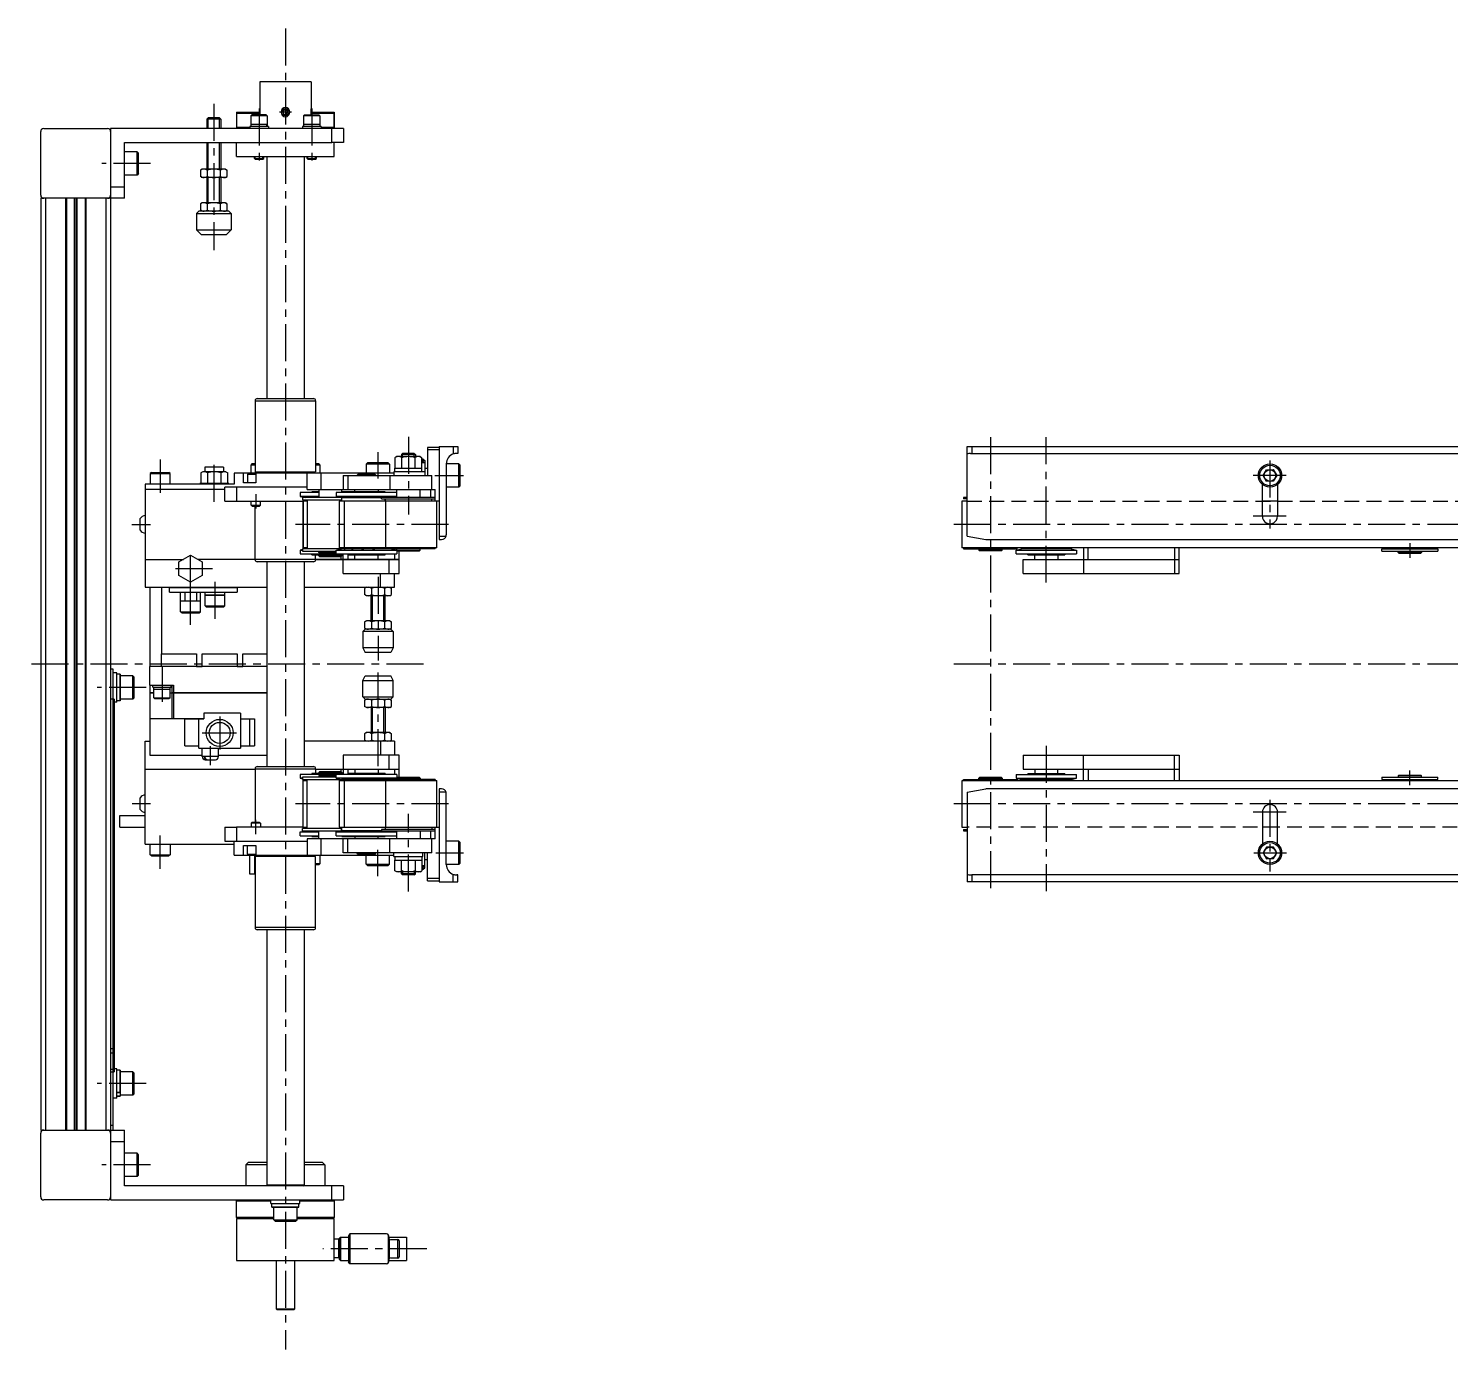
# Model space of a CAD drawing. Extents: x -5 to 1675, y -24 to 989.
# Drawn here: x -5 to 605, y 422 to 989 of the extents above; entities that cross this region are included whole.
import ezdxf

# ---------------------------------------------------------------- set-up
doc = ezdxf.new("R2010")
doc.units = 0
doc.header["$LTSCALE"] = 0.5
doc.linetypes.add('CENTER', pattern=[50.8, 31.75, -6.35, 6.35, -6.35])
doc.linetypes.add('DASHED', pattern=[19.05, 12.7, -6.35])
doc.layers.get('0').update_dxf_attribs({"linetype": 'CONTINUOUS'})
for name, color, linetype in [('MSM_CENTER', 1, 'CENTER'), ('MSM_CONTINUOUS', 7, 'CONTINUOUS'), ('MSM_DASHED', 4, 'DASHED'), ('MSM_NARROW', 5, 'CONTINUOUS')]:
    doc.layers.add(name, color=color, linetype=linetype)

msp = doc.modelspace()

# ---------------------------------------------------------------- linework, layer by layer
at = {"color": 7, "linetype": 'CONTINUOUS'}
for p, q in [((575.61, 764.8), (575.61, 765.8)), ((575.61, 765.8), (599.61, 765.8)), ((575.61, 764.8), (599.61, 764.8)), ((577.61, 765.8), (577.61, 766.3)), ((582.61, 764.3), (582.61, 764.8)), ((582.91, 764), (582.61, 764.3)), ((592.61, 764.3), (582.61, 764.3)), ((582.91, 764), (592.31, 764)), ((592.61, 764.3), (592.31, 764)), ((592.61, 764.8), (592.61, 764.3)), ((597.61, 766.3), (597.61, 765.8)), ((599.61, 765.8), (599.61, 764.8)), ((575.61, 667.8), (575.61, 666.8)), ((575.61, 667.8), (599.61, 667.8)), ((575.61, 666.8), (599.61, 666.8)), ((577.61, 666.8), (577.61, 666.3)), ((582.91, 668.6), (582.61, 668.3)), ((582.61, 668.3), (582.61, 667.8)), ((592.61, 668.3), (582.61, 668.3)), ((582.91, 668.6), (592.31, 668.6)), ((592.61, 668.3), (592.31, 668.6)), ((592.61, 667.8), (592.61, 668.3)), ((597.61, 666.3), (597.61, 666.8)), ((599.61, 666.8), (599.61, 667.8))]:
    msp.add_line(p, q, dxfattribs=at)
at = {"layer": 'MSM_CENTER'}
for p, q in [((105, 989.24), (105, 422.05)), ((74.3, 956.85), (74.3, 894.03)), ((93.69, 954.83), (93.69, 931.1)), ((107.61, 953.3), (102.46, 953.3)), ((116.31, 954.83), (116.31, 931.1)), ((47.09, 931.3), (26.15, 931.3)), ((157.8, 813.92), (157.8, 780.49)), ((407.61, 813.8), (407.61, 618.8)), ((431.61, 751.3), (431.61, 813.8)), ((144.7, 807.36), (144.7, 795.97)), ((51.23, 804.13), (51.23, 789.83)), ((74.5, 786), (74.5, 802.84)), ((527.61, 803.79), (527.61, 774.55)), ((169.15, 797.3), (181.46, 797.3)), ((534.61, 797.3), (520.46, 797.3)), ((534.61, 797.3), (520.46, 797.3)), ((92.27, 789.22), (92.27, 783.11)), ((39.11, 776.3), (47.08, 776.3)), ((175, 776.3), (109.3, 776.3)), ((1423.83, 776.3), (391.43, 776.3)), ((534.59, 779.8), (520.45, 779.8)), ((64.3, 747.2), (64.3, 765.58)), ((587.61, 768.3), (587.61, 762)), ((73.7, 757.3), (56.13, 757.3)), ((64.3, 733.2), (64.3, 751.58)), ((74.8, 735.8), (74.8, 754.18)), ((144.81, 753.83), (144.81, 717.92)), ((164.26, 716.3), (-5.28, 716.3)), ((1423.83, 716.3), (391.43, 716.3)), ((52.05, 710.08), (52.05, 700.11)), ((144.81, 672.51), (144.81, 712.66)), ((45.19, 706.3), (24.25, 706.3)), ((76.8, 693.9), (76.8, 679.61)), ((69.25, 686.8), (84.01, 686.8)), ((72.8, 672.91), (72.8, 681.08)), ((431.61, 681.3), (431.61, 618.8)), ((587.61, 664.3), (587.61, 670.6)), ((39.18, 656.44), (47.14, 656.44)), ((175, 656.3), (109.3, 656.3)), ((1423.83, 656.3), (391.43, 656.3)), ((527.61, 658.05), (527.61, 627.35)), ((92.27, 643.39), (92.27, 649.5)), ((157.8, 618.69), (157.8, 652.12)), ((534.6, 652.8), (520.46, 652.8)), ((51.23, 628.48), (51.23, 642.78)), ((144.7, 625.25), (144.7, 636.64)), ((169.51, 635.3), (181.46, 635.3)), ((520.62, 635.3), (534.76, 635.31)), ((45.19, 536.3), (24.25, 536.3)), ((47.09, 501.3), (26.15, 501.3)), ((165.77, 465.3), (121.09, 465.3))]:
    msp.add_line(p, q, dxfattribs=at)
at = {"layer": 'MSM_CONTINUOUS'}
for p, q in [((112.78, 966.3), (94, 966.3)), ((94, 966.3), (94, 952.1)), ((116, 966.3), (112.78, 966.3)), ((116, 966.3), (116, 955.28)), ((83.99, 953.3), (94, 953.3)), ((83.99, 953.3), (83.99, 946.3)), ((83.99, 952.8), (94, 952.8)), ((104.76, 954.44), (103.9, 953.67)), ((103.9, 953.67), (104.14, 952.54)), ((104.14, 952.54), (105.24, 952.17)), ((105.86, 954.07), (104.76, 954.44)), ((105.24, 952.17), (106.1, 952.94)), ((106.1, 952.94), (105.86, 954.07)), ((115.84, 953.3), (126.01, 953.31)), ((115.85, 952.8), (125.99, 952.8)), ((125.99, 946.3), (125.99, 953.3)), ((126.01, 953.3), (126.01, 946.3)), ((1.3, 946.3), (28.7, 946.3)), ((125, 946.3), (30, 946.3)), ((30, 946.3), (30, 486.6)), ((71.84, 950.8), (71.3, 950.26)), ((77.3, 950.26), (71.3, 950.26)), ((71.3, 950.26), (71.3, 946.3)), ((76.76, 950.8), (71.84, 950.8)), ((76.76, 950.8), (77.3, 950.26)), ((77.3, 950.26), (77.3, 946.3)), ((83.99, 946.8), (89.69, 946.8)), ((97.69, 947.1), (89.69, 947.1)), ((97.69, 947.1), (89.69, 947.1)), ((89.69, 947.1), (89.69, 946.3)), ((90.59, 952.1), (90.19, 951.7)), ((97.19, 951.7), (90.19, 951.7)), ((90.19, 951.7), (90.19, 947.1)), ((90.19, 948.1), (97.19, 948.1)), ((96.79, 952.1), (90.59, 952.1)), ((96.79, 952.1), (90.59, 952.1)), ((97.19, 951.7), (93.01, 951.7)), ((96.79, 952.1), (97.19, 951.7)), ((96.84, 948.1), (96.84, 947.1)), ((96.84, 948.1), (96.84, 947.1)), ((96.84, 948.1), (96.84, 947.1)), ((96.84, 948.1), (96.84, 947.1)), ((97.18, 951.7), (97.18, 947.1)), ((97.18, 948.1), (97.18, 947.1)), ((97.18, 948.1), (97.18, 947.1)), ((97.18, 948.1), (97.18, 947.1)), ((97.69, 947.1), (97.69, 946.3)), ((120.31, 947.1), (112.31, 947.1)), ((112.31, 947.1), (112.31, 946.3)), ((113.21, 952.1), (112.81, 951.7)), ((119.81, 951.7), (112.81, 951.7)), ((119.81, 951.7), (112.81, 951.7)), ((112.81, 951.7), (112.81, 947.1)), ((112.81, 948.1), (119.81, 948.1)), ((113.21, 952.1), (119.41, 952.1)), ((119.41, 952.1), (119.81, 951.7)), ((119.81, 951.7), (119.81, 947.1)), ((120.31, 947.1), (120.31, 946.3)), ((120.31, 946.8), (125.99, 946.8)), ((125, 940.3), (125, 946.3)), ((130, 946.3), (125, 946.3)), ((130, 946.3), (130, 940.3)), ((0, 917.6), (0, 945)), ((36, 940.3), (125, 940.3)), ((36, 916.3), (36, 940.3)), ((71.3, 940.3), (71.3, 928.8)), ((77.3, 940.3), (77.3, 928.8)), ((84, 934.3), (84, 940.3)), ((130, 940.3), (125, 940.3)), ((126, 934.3), (126, 940.3)), ((41.4, 936.3), (36, 936.3)), ((41.4, 926.3), (41.4, 936.3)), ((42, 935.7), (41.4, 936.3)), ((42, 931.3), (42, 935.7)), ((84, 934.3), (119.85, 934.3)), ((91.73, 933.47), (91.73, 934.3)), ((95.73, 933.47), (95.73, 934.3)), ((97, 934.3), (97, 830.3)), ((113, 934.3), (113, 830.3)), ((114.33, 933.47), (114.33, 934.3)), ((118.33, 933.47), (118.33, 934.3)), ((119.85, 934.3), (126, 934.3)), ((42, 926.9), (42, 931.3)), ((69.3, 928.8), (68.53, 928.36)), ((68.53, 928.36), (68.53, 925.65)), ((79.3, 928.8), (69.3, 928.8)), ((71.41, 928.36), (71.41, 925.65)), ((77.19, 925.65), (77.19, 928.36)), ((79.3, 928.8), (80.07, 928.36)), ((80.07, 925.65), (80.07, 928.36)), ((91.73, 933.47), (95.73, 933.47)), ((91.73, 933.47), (95.73, 933.47)), ((92.1, 933.1), (91.73, 933.47)), ((92.1, 933.1), (95.27, 933.1)), ((92.1, 933.1), (95.34, 933.1)), ((95.34, 933.1), (95.73, 933.47)), ((114.33, 933.47), (118.33, 933.47)), ((114.33, 933.47), (118.33, 933.47)), ((114.69, 933.1), (114.33, 933.47)), ((114.69, 933.1), (117.87, 933.1)), ((114.69, 933.1), (117.93, 933.1)), ((117.93, 933.1), (118.33, 933.47)), ((41.4, 926.3), (36, 926.3)), ((42, 926.9), (41.4, 926.3)), ((69.3, 925.2), (68.53, 925.65)), ((79.3, 925.2), (69.3, 925.2)), ((71.3, 925.2), (71.3, 914.4)), ((77.3, 925.2), (77.3, 914.4)), ((79.3, 925.2), (80.07, 925.65)), ((36, 916.3), (0, 916.3)), ((0, 916.3), (0, 516.3)), ((2, 916.3), (2, 516.3)), ((10.7, 516.3), (10.7, 916.3)), ((11, 916.3), (11, 516.3)), ((14.48, 516.3), (14.48, 916.3)), ((15, 916.3), (15, 516.3)), ((15.52, 916.3), (15.52, 516.3)), ((19, 916.3), (19, 516.3)), ((19.3, 916.3), (19.3, 516.3)), ((28, 916.3), (28, 516.3)), ((30, 921.3), (36, 921.3)), ((67.8, 910.8), (66.8, 909.8)), ((66.8, 909.8), (81.8, 909.8)), ((66.8, 909.8), (66.8, 902.8)), ((80.8, 910.8), (67.8, 910.8)), ((69.3, 914.4), (68.53, 913.96)), ((68.53, 913.96), (68.53, 911.25)), ((69.3, 910.8), (68.53, 911.25)), ((79.3, 914.4), (69.3, 914.4)), ((79.3, 910.8), (69.3, 910.8)), ((71.41, 913.96), (71.41, 911.25)), ((77.19, 911.25), (77.19, 913.96)), ((79.3, 914.4), (80.07, 913.96)), ((79.3, 910.8), (80.07, 911.25)), ((80.07, 911.25), (80.07, 913.96)), ((80.8, 910.8), (81.8, 909.8)), ((81.8, 909.8), (81.8, 902.8)), ((66.8, 902.8), (81.8, 902.8)), ((66.8, 902.8), (68.8, 900.8)), ((68.8, 900.8), (79.8, 900.8)), ((81.8, 902.8), (79.8, 900.8)), ((92.94, 830.3), (117.06, 830.3)), ((92, 829.37), (118, 829.37)), ((92, 829.37), (92, 798.9)), ((118, 829.37), (118, 798.9)), ((155.34, 806.8), (154.8, 806.26)), ((160.8, 806.26), (154.8, 806.26)), ((154.8, 806.26), (154.8, 805.4)), ((160.26, 806.8), (155.34, 806.8)), ((160.26, 806.8), (160.8, 806.26)), ((160.8, 806.26), (160.8, 805.4)), ((166.05, 809.3), (166.05, 797.3)), ((171.05, 809.3), (166.05, 809.3)), ((171.05, 808.3), (166.05, 808.3)), ((171.05, 809.8), (171.05, 769.8)), ((171.05, 809.8), (179.05, 809.8)), ((177.05, 809.8), (177.05, 806.55)), ((179.05, 806.8), (178.55, 806.8)), ((179.05, 809.8), (179.05, 806.8)), ((397.61, 809.8), (1417.63, 809.8)), ((397.61, 771.3), (397.61, 809.8)), ((399.13, 806.8), (1417.63, 806.8)), ((399.61, 809.8), (399.61, 806.8)), ((74.5, 800.9), (70.5, 800.9)), ((70.5, 800.9), (70.5, 798.9)), ((78.5, 800.9), (74.5, 800.9)), ((78.5, 800.9), (78.5, 798.9)), ((90.64, 802.3), (90.15, 801.81)), ((92, 801.81), (90.15, 801.81)), ((90.15, 801.81), (90.15, 798.3)), ((92, 802.3), (90.64, 802.3)), ((119.36, 802.3), (118, 802.3)), ((119.85, 801.81), (118, 801.81)), ((119.36, 802.3), (119.85, 801.81)), ((119.85, 801.81), (119.85, 798.3)), ((140.3, 802.7), (139.7, 802.1)), ((149.7, 802.1), (139.7, 802.1)), ((139.7, 802.1), (139.7, 798.3)), ((149.1, 802.7), (140.3, 802.7)), ((149.1, 802.7), (149.7, 802.1)), ((149.7, 802.1), (149.7, 798.3)), ((152.8, 805.4), (152.03, 804.96)), ((152.03, 804.96), (152.03, 800.4)), ((152.03, 800.4), (163.57, 800.4)), ((152.05, 800.4), (152.05, 800.4)), ((152.05, 798.9), (152.05, 800.4)), ((162.8, 805.4), (152.8, 805.4)), ((154.89, 800.4), (154.96, 800.4)), ((154.91, 804.96), (154.91, 800.4)), ((160.64, 800.4), (160.71, 800.4)), ((160.69, 800.4), (160.69, 804.96)), ((162.8, 805.4), (163.57, 804.96)), ((163.55, 798.9), (163.55, 800.4)), ((163.57, 800.4), (163.57, 804.96)), ((164.2, 804.3), (163.57, 804.3)), ((164.8, 803.7), (163.57, 803.7)), ((164.2, 803.3), (163.57, 803.3)), ((164.8, 802.7), (163.57, 802.7)), ((164.2, 804.3), (164.8, 803.7)), ((164.2, 803.3), (164.8, 802.7)), ((164.8, 803.7), (164.8, 797.3)), ((166.05, 800.3), (164.8, 800.3)), ((174.05, 802.3), (174.05, 771.8)), ((179.4, 802.3), (174.05, 802.3)), ((179.4, 792.3), (179.4, 802.3)), ((180, 801.7), (179.4, 802.3)), ((180, 792.9), (180, 801.7)), ((524.71, 797.3), (526.15, 799.8)), ((526.15, 799.8), (529.04, 799.81)), ((529.04, 799.81), (530.48, 797.31)), ((83, 793.6), (44.8, 793.6)), ((44.8, 793.6), (44.8, 749.3)), ((47.47, 798.6), (46.98, 798.11)), ((46.98, 798.11), (55.48, 798.11)), ((46.98, 798.11), (46.98, 793.6)), ((47.47, 798.6), (54.99, 798.6)), ((55.48, 798.11), (54.99, 798.6)), ((55.48, 793.6), (55.48, 798.11)), ((80.75, 793.9), (68.25, 793.9)), ((80.75, 793.9), (68.25, 793.9)), ((68.25, 793.9), (68.25, 793.6)), ((69.5, 798.9), (68.73, 798.46)), ((68.73, 798.46), (68.73, 793.9)), ((68.75, 793.9), (68.75, 793.9)), ((79.5, 798.9), (69.5, 798.9)), ((71.59, 793.9), (71.66, 793.9)), ((71.61, 798.46), (71.61, 793.9)), ((77.34, 793.9), (77.41, 793.9)), ((77.39, 793.9), (77.39, 798.46)), ((79.5, 798.9), (80.27, 798.46)), ((80.27, 793.9), (80.27, 798.46)), ((80.75, 793.9), (80.75, 793.6)), ((151.55, 798.3), (83, 798.3)), ((83, 798.3), (83, 793.6)), ((87.02, 794.2), (87.02, 798.3)), ((92.32, 794.2), (87.02, 794.2)), ((89.17, 798.2), (88.77, 797.8)), ((92.32, 797.8), (88.77, 797.8)), ((88.77, 797.8), (88.77, 794.2)), ((92.27, 798.2), (89.17, 798.2)), ((89.62, 798.3), (89.62, 798.2)), ((91.74, 798.3), (92.04, 798.6)), ((92, 798.9), (118, 798.9)), ((93.3, 798.6), (92.04, 798.6)), ((92.32, 798.3), (92.32, 794.2)), ((93.3, 798.3), (93.3, 798.9)), ((114.3, 791.3), (114.3, 798.3)), ((116.7, 798.3), (116.7, 798.9)), ((120.37, 791.3), (120.37, 798.3)), ((129.8, 797.3), (131.8, 797.3)), ((129.8, 797.3), (129.8, 791.3)), ((131.8, 797.3), (131.8, 791.3)), ((131.8, 797.3), (167.8, 797.3)), ((136.1, 797.8), (135.8, 797.5)), ((143.8, 797.5), (135.8, 797.5)), ((135.8, 797.5), (135.8, 797.3)), ((143.5, 797.8), (136.1, 797.8)), ((139.8, 797.8), (139.8, 798.3)), ((143.5, 797.8), (143.8, 797.5)), ((143.8, 797.5), (143.8, 797.3)), ((149.8, 797.3), (149.8, 791.3)), ((164.8, 798.9), (151.55, 798.9)), ((151.55, 798.9), (151.55, 797.3)), ((167.8, 791.3), (167.8, 797.3)), ((526.15, 794.8), (524.71, 797.3)), ((529.04, 794.81), (526.15, 794.8)), ((530.48, 797.31), (529.04, 794.81)), ((79, 791.3), (44.8, 791.3)), ((79, 791.3), (50.8, 791.3)), ((79, 786.3), (79, 792.3)), ((114.3, 792.3), (79, 792.3)), ((84, 792.3), (84, 786.3)), ((119.3, 789.98), (111.3, 789.98)), ((111.3, 789.98), (111.3, 788.34)), ((119.3, 788.34), (111.3, 788.34)), ((111.3, 788.34), (113.58, 787.8)), ((129.08, 787.8), (112.3, 787.8)), ((112.3, 787.8), (112.3, 786.8)), ((114.3, 791.3), (169.3, 791.3)), ((119.3, 790.3), (116.3, 790.3)), ((116.3, 790.3), (116.3, 789.98)), ((119.3, 791.3), (119.3, 787.8)), ((152.8, 789.98), (126.8, 789.98)), ((126.8, 789.98), (126.8, 788.34)), ((137.73, 788.34), (126.8, 788.34)), ((126.8, 788.34), (129.08, 787.8)), ((129.08, 787.8), (138.09, 787.8)), ((129.15, 787.8), (129.08, 787.8)), ((129.08, 787.8), (129.08, 786.3)), ((129.08, 787.8), (129.08, 786.3)), ((129.15, 787.8), (129.15, 786.3)), ((129.3, 789.98), (129.3, 791.3)), ((131.8, 790.3), (129.3, 790.3)), ((130.73, 787.8), (130.26, 787.8)), ((147.8, 790.3), (131.8, 790.3)), ((131.8, 789.98), (131.8, 790.3)), ((134.11, 787.8), (133.32, 787.8)), ((134.8, 790.3), (134.8, 791.3)), ((138.62, 787.8), (137.67, 787.8)), ((152.8, 788.34), (137.73, 788.34)), ((138.09, 787.8), (146.3, 787.8)), ((143.36, 787.8), (142.44, 787.8)), ((144.8, 791.3), (144.8, 790.3)), ((169.3, 787.8), (146.3, 787.8)), ((146.3, 787.3), (146.3, 787.8)), ((147.8, 790.3), (147.8, 789.98)), ((152.8, 788.34), (150.53, 787.8)), ((152.8, 787.8), (152.8, 791.3)), ((162.8, 787.8), (162.8, 791.3)), ((167.3, 791.3), (167.3, 787.8)), ((169.3, 786.3), (169.3, 791.3)), ((179.4, 792.3), (174.05, 792.3)), ((180, 792.9), (179.4, 792.3)), ((396.11, 787.8), (396.11, 787.3)), ((397.61, 787.8), (396.11, 787.8)), ((524.35, 779.8), (524.35, 793.5)), ((530.85, 793.51), (530.85, 779.81)), ((79, 786.3), (112.58, 786.3)), ((90.27, 784.63), (90.27, 786.3)), ((90.27, 784.63), (94.27, 784.63)), ((90.7, 784.2), (90.27, 784.63)), ((90.7, 784.2), (93.84, 784.2)), ((92, 761.3), (92, 784.2)), ((93.84, 784.2), (94.27, 784.63)), ((94.27, 784.63), (94.27, 786.3)), ((112.3, 786.8), (129.08, 786.8)), ((112.62, 786.3), (112.58, 786.3)), ((112.58, 786.3), (112.58, 766.3)), ((112.62, 766.3), (112.62, 786.3)), ((114.3, 786.3), (112.62, 786.3)), ((113.73, 786.8), (113.73, 786.3)), ((113.75, 786.8), (113.75, 786.3)), ((113.76, 786.8), (113.76, 786.3)), ((113.98, 786.8), (113.98, 786.3)), ((114.3, 786.8), (114.3, 765.8)), ((171.05, 786.3), (128.08, 786.3)), ((128.08, 786.3), (128.08, 766.3)), ((130.31, 766.3), (130.31, 786.3)), ((146.3, 787.3), (169.3, 787.3)), ((147.8, 786.3), (147.8, 787.3)), ((147.8, 787.3), (147.8, 786.3)), ((147.93, 786.3), (147.93, 766.3)), ((167.8, 786.3), (167.8, 787.3)), ((170, 766.3), (170, 786.3)), ((395.41, 786.3), (395.41, 766.3)), ((397.61, 786.3), (395.41, 786.3)), ((397.61, 787.3), (396.11, 787.3)), ((530.85, 786.31), (524.35, 786.3)), ((42.6, 778.83), (42.6, 773.78)), ((171.05, 771.3), (173.99, 771.3)), ((171.05, 769.8), (172.05, 769.8)), ((397.61, 771.3), (405.61, 769.8)), ((405.63, 769.8), (1409.63, 769.8)), ((59.3, 760.19), (64.3, 763.08)), ((64.3, 763.08), (69.3, 760.19)), ((112.3, 765.51), (111.3, 765.27)), ((111.3, 765.27), (112.3, 765.27)), ((111.3, 765.27), (111.3, 763.63)), ((111.3, 763.63), (126.8, 763.63)), ((129.08, 765.8), (112.3, 765.8)), ((112.3, 765.8), (112.3, 764.8)), ((112.3, 764.8), (126.8, 764.8)), ((112.62, 766.3), (112.58, 766.3)), ((114.3, 766.3), (112.62, 766.3)), ((113.73, 766.3), (113.73, 765.8)), ((113.75, 766.3), (113.75, 765.8)), ((113.76, 766.3), (113.76, 765.8)), ((113.98, 766.3), (113.98, 765.8)), ((116.3, 763.3), (116.3, 763.63)), ((116.3, 763.3), (129.8, 763.3)), ((118, 761.24), (118, 763.3)), ((119.3, 764.3), (119.3, 764.8)), ((119.3, 764.3), (126.8, 764.3)), ((119.6, 764), (119.3, 764.3)), ((119.3, 762.8), (119.3, 763.3)), ((119.6, 764), (123.75, 764)), ((123.75, 764), (126.8, 764)), ((126.8, 765.27), (129.08, 765.8)), ((126.8, 765.27), (152.8, 765.27)), ((126.8, 763.63), (126.8, 765.27)), ((126.8, 763.63), (152.8, 763.63)), ((130.31, 766.3), (128.08, 766.3)), ((129.08, 765.8), (129.15, 765.8)), ((169.3, 765.8), (129.08, 765.8)), ((129.3, 762.8), (129.3, 763.3)), ((129.8, 761.3), (129.8, 763.63)), ((130.26, 765.8), (130.73, 765.8)), ((170, 766.3), (130.31, 766.3)), ((131.8, 763.63), (131.8, 761.3)), ((131.8, 763.3), (147.8, 763.3)), ((133.32, 765.8), (134.11, 765.8)), ((134.8, 761.3), (134.8, 763.3)), ((137.67, 765.8), (138.62, 765.8)), ((142.44, 765.8), (143.36, 765.8)), ((144.8, 761.3), (144.8, 763.3)), ((147.8, 763.3), (147.8, 763.63)), ((150.53, 765.8), (152.8, 765.27)), ((151.8, 765.8), (151.8, 765.51)), ((151.8, 763.63), (151.8, 761.3)), ((152.8, 765.3), (152.8, 765.8)), ((152.8, 765.3), (162.8, 765.3)), ((153.1, 765), (152.8, 765.3)), ((152.8, 765.27), (152.8, 763.63)), ((153.1, 765), (162.5, 765)), ((153.8, 755.3), (153.8, 765)), ((162.5, 765), (162.8, 765.3)), ((162.8, 765.3), (162.8, 765.8)), ((169.3, 765.8), (169.3, 766.3)), ((1419.81, 766.3), (395.41, 766.3)), ((396.11, 766.3), (396.11, 765.8)), ((396.11, 765.8), (419.11, 765.8)), ((402.61, 765.8), (402.61, 765.3)), ((402.61, 765.3), (402.91, 765)), ((402.61, 765.3), (412.61, 765.3)), ((412.31, 765), (402.91, 765)), ((412.31, 765), (412.61, 765.3)), ((412.61, 765.3), (412.61, 765.8)), ((418.61, 765.27), (420.89, 765.8)), ((418.61, 765.27), (444.61, 765.27)), ((418.61, 763.63), (418.61, 765.27)), ((418.61, 763.63), (444.61, 763.63)), ((419.11, 765.8), (419.11, 766.3)), ((442.34, 765.8), (420.89, 765.8)), ((420.96, 766.3), (420.96, 765.8)), ((423.61, 763.3), (423.61, 763.63)), ((423.61, 763.3), (439.61, 763.3)), ((426.61, 761.3), (426.61, 763.3)), ((436.61, 763.3), (436.61, 761.3)), ((439.61, 763.63), (439.61, 763.3)), ((442.26, 766.3), (442.26, 765.8)), ((442.34, 765.8), (444.61, 765.27)), ((444.61, 765.27), (444.61, 763.63)), ((447.61, 766.3), (447.61, 755.3)), ((449.61, 761.3), (449.61, 766.3)), ((486.61, 766.3), (486.61, 755.3)), ((488.61, 755.3), (488.61, 766.3)), ((44.8, 761.3), (61.23, 761.3)), ((59.3, 754.42), (59.3, 760.19)), ((92, 761.3), (67.37, 761.3)), ((69.3, 760.19), (69.3, 754.42)), ((118, 761.24), (92, 761.24)), ((117.06, 760.3), (92.94, 760.3)), ((97, 760.3), (97, 672.3)), ((113, 760.3), (113, 672.3)), ((153.8, 761.3), (118, 761.3)), ((118, 761.3), (153.8, 761.3)), ((119.3, 762.8), (129.3, 762.8)), ((119.6, 762.5), (119.3, 762.8)), ((119.6, 762.5), (123.75, 762.5)), ((123.75, 762.5), (129, 762.5)), ((128.95, 761.3), (128.95, 762.5)), ((129, 762.5), (129.3, 762.8)), ((129.8, 755.3), (129.8, 761.3)), ((149.54, 755.3), (149.54, 761.3)), ((421.61, 761.3), (488.61, 761.3)), ((421.61, 755.3), (421.61, 761.3)), ((64.3, 751.53), (59.3, 754.42)), ((69.3, 754.42), (64.3, 751.53)), ((129.8, 755.3), (153.8, 755.3)), ((145.8, 749.3), (145.8, 755.3)), ((151.8, 749.3), (151.8, 755.3)), ((421.61, 755.3), (488.61, 755.3)), ((44.8, 749.3), (50.8, 749.3)), ((46.8, 749.3), (46.8, 720.8)), ((50.8, 749.3), (97, 749.3)), ((51.8, 749.3), (51.8, 720.8)), ((55.3, 749.2), (84.3, 749.2)), ((55.3, 747.2), (55.3, 749.2)), ((55.3, 747.2), (84.3, 747.2)), ((57.3, 749.3), (57.3, 749.2)), ((59.3, 749.2), (59.3, 749.3)), ((80.3, 749.2), (59.3, 749.2)), ((60.05, 738.8), (60.05, 747.2)), ((61.8, 747.2), (61.8, 743.3)), ((66.8, 747.2), (66.8, 743.3)), ((68.55, 738.8), (68.55, 747.2)), ((70.55, 741.4), (70.55, 747.2)), ((79.05, 745.9), (70.55, 745.9)), ((70.55, 745.9), (79.05, 745.9)), ((70.55, 745.9), (79.05, 745.9)), ((79.05, 741.4), (79.05, 747.2)), ((80.3, 749.3), (80.3, 749.2)), ((82.3, 749.2), (82.3, 749.3)), ((84.3, 749.2), (84.3, 747.2)), ((113, 749.3), (151.8, 749.3)), ((139.81, 749.3), (139.03, 748.86)), ((139.03, 748.86), (139.03, 746.15)), ((139.81, 745.7), (139.03, 746.15)), ((149.81, 745.7), (139.81, 745.7)), ((141.81, 734.9), (141.81, 745.7)), ((141.92, 748.86), (141.92, 746.15)), ((147.69, 746.15), (147.69, 748.86)), ((147.81, 734.9), (147.81, 745.7)), ((149.81, 749.3), (150.58, 748.86)), ((149.81, 745.7), (150.58, 746.15)), ((150.58, 746.15), (150.58, 748.86)), ((68.55, 743.3), (60.05, 743.3)), ((60.05, 738.8), (68.55, 738.8)), ((60.54, 738.3), (60.05, 738.8)), ((68.06, 738.3), (68.55, 738.8)), ((70.55, 741.4), (79.05, 741.4)), ((71.04, 740.9), (70.55, 741.4)), ((71.04, 740.9), (74.8, 740.9)), ((74.8, 740.9), (78.56, 740.9)), ((78.56, 740.9), (79.05, 741.4)), ((60.54, 738.3), (64.3, 738.3)), ((64.3, 738.3), (68.06, 738.3)), ((139.81, 734.9), (139.03, 734.46)), ((139.03, 734.46), (139.03, 731.75)), ((149.81, 734.9), (139.81, 734.9)), ((141.92, 734.46), (141.92, 731.75)), ((147.69, 731.75), (147.69, 734.46)), ((149.81, 734.9), (150.58, 734.46)), ((150.58, 731.75), (150.58, 734.46)), ((139.3, 731.3), (138.3, 730.3)), ((138.3, 730.3), (138.3, 723.3)), ((151.3, 730.3), (138.3, 730.3)), ((139.81, 731.3), (139.03, 731.75)), ((150.3, 731.3), (139.3, 731.3)), ((149.81, 731.3), (150.58, 731.75)), ((150.3, 731.3), (151.3, 730.3)), ((151.3, 730.3), (151.3, 723.3)), ((46.8, 720.8), (46.8, 715.3)), ((51.8, 720.8), (66.8, 720.8)), ((51.8, 715.3), (51.8, 720.8)), ((66.8, 720.8), (66.8, 715.3)), ((69.3, 720.8), (84.3, 720.8)), ((69.3, 715.3), (69.3, 720.8)), ((84.3, 720.8), (84.3, 715.3)), ((86.8, 720.8), (97, 720.8)), ((86.8, 715.3), (86.8, 720.8)), ((151.3, 723.3), (138.3, 723.3)), ((138.3, 723.3), (139.3, 721.3)), ((150.3, 721.3), (139.3, 721.3)), ((151.3, 723.3), (150.3, 721.3)), ((31, 716.3), (30, 716.3)), ((30, 714.3), (31, 714.3)), ((31, 714.3), (31, 516.3)), ((97, 715.3), (46.8, 715.3)), ((46.8, 707.3), (46.8, 715.3)), ((52.1, 715.3), (52.1, 707.3)), ((66.8, 715.3), (69.3, 715.3)), ((84.3, 715.3), (86.8, 715.3)), ((32.6, 712.55), (31, 712.55)), ((32.6, 700.05), (32.6, 712.55)), ((32.6, 700.05), (32.6, 712.55)), ((34.1, 712.05), (32.6, 712.05)), ((34.1, 700.55), (34.1, 712.05)), ((34.1, 712.05), (34.1, 700.55)), ((39.5, 711.3), (34.1, 711.3)), ((39.5, 701.3), (39.5, 711.3)), ((40.1, 710.7), (39.5, 711.3)), ((40.1, 701.9), (40.1, 710.7)), ((138.31, 709.3), (139.31, 711.3)), ((138.31, 702.3), (138.31, 709.3)), ((138.31, 709.3), (151.31, 709.3)), ((139.31, 711.3), (150.31, 711.3)), ((151.31, 709.3), (150.31, 711.3)), ((151.31, 702.3), (151.31, 709.3)), ((46.8, 707.3), (56.93, 707.3)), ((46.8, 707.3), (46.8, 704)), ((46.8, 704), (48.58, 704)), ((46.8, 703.95), (46.8, 692.95)), ((48.58, 703.95), (46.8, 703.95)), ((46.85, 703.95), (46.85, 704)), ((48.05, 706.5), (48.05, 707.3)), ((48.05, 706.5), (56.05, 706.5)), ((48.55, 701.9), (48.55, 706.5)), ((55.55, 705.5), (48.55, 705.5)), ((55.55, 705.5), (48.55, 705.5)), ((55.55, 705.5), (48.55, 705.5)), ((55.55, 701.9), (55.55, 706.5)), ((55.55, 704), (56.2, 704)), ((55.55, 703.95), (56.2, 703.95)), ((56.05, 706.5), (56.05, 707.3)), ((56.2, 707.3), (56.2, 704)), ((56.2, 704), (56.93, 704)), ((56.2, 703.95), (56.2, 692.95)), ((56.93, 703.95), (56.2, 703.95)), ((56.25, 704), (56.25, 703.95)), ((56.93, 707.3), (56.93, 704)), ((56.93, 704), (59.86, 704)), ((56.93, 703.95), (56.93, 692.95)), ((59.86, 703.95), (56.93, 703.95)), ((56.98, 703.95), (56.98, 704)), ((59.86, 704), (97, 704)), ((97, 703.95), (59.86, 703.95)), ((139.31, 701.3), (138.31, 702.3)), ((138.31, 702.3), (151.31, 702.3)), ((150.31, 701.3), (151.31, 702.3)), ((31.5, 701.3), (30, 701.3)), ((31.5, 701.3), (31.5, 541.3)), ((32.6, 700.05), (31.5, 700.05)), ((34.1, 700.55), (32.6, 700.55)), ((39.5, 701.3), (34.1, 701.3)), ((40.1, 701.9), (39.5, 701.3)), ((48.55, 701.9), (55.55, 701.9)), ((48.58, 701.87), (48.95, 701.5)), ((48.95, 701.5), (55.15, 701.5)), ((55.55, 701.9), (55.15, 701.5)), ((139.81, 701.3), (139.03, 700.86)), ((139.03, 700.86), (139.03, 698.15)), ((139.81, 697.7), (139.03, 698.15)), ((139.31, 701.3), (150.31, 701.3)), ((149.81, 697.7), (139.81, 697.7)), ((141.81, 697.7), (141.81, 686.9)), ((141.92, 700.86), (141.92, 698.15)), ((147.69, 698.15), (147.69, 700.86)), ((147.81, 697.7), (147.81, 686.9)), ((149.81, 701.3), (150.58, 700.86)), ((149.81, 697.7), (150.58, 698.15)), ((150.58, 698.15), (150.58, 700.86)), ((46.8, 692.95), (69.94, 692.95)), ((69.94, 692.9), (46.8, 692.9)), ((46.8, 692.9), (46.8, 677.3)), ((46.85, 692.95), (46.85, 692.9)), ((48.6, 692.9), (48.6, 692.95)), ((51.66, 692.95), (51.66, 692.9)), ((56.25, 692.95), (56.25, 692.9)), ((56.98, 692.95), (56.98, 692.9)), ((59.86, 692.9), (59.86, 692.95)), ((61.8, 681.3), (61.8, 692.8)), ((61.8, 692.8), (63.97, 692.8)), ((63.97, 692.8), (67.8, 692.8)), ((67.8, 680.3), (67.8, 692.8)), ((67.8, 692.8), (69.94, 692.8)), ((69.94, 695.3), (69.94, 692.8)), ((85.8, 695.3), (69.94, 695.3)), ((85.8, 695.3), (85.8, 680.3)), ((85.8, 692.8), (91.8, 692.8)), ((89.63, 692.8), (89.63, 681.3)), ((91.8, 692.8), (91.8, 681.3)), ((139.81, 686.9), (139.03, 686.46)), ((139.03, 686.46), (139.03, 683.75)), ((139.81, 683.3), (139.03, 683.75)), ((149.81, 686.9), (139.81, 686.9)), ((141.92, 686.46), (141.92, 683.75)), ((147.69, 683.75), (147.69, 686.46)), ((149.81, 686.9), (150.58, 686.46)), ((149.81, 683.3), (150.58, 683.75)), ((150.58, 683.75), (150.58, 686.46)), ((44.8, 639), (44.8, 683.3)), ((44.8, 683.3), (46.8, 683.3)), ((61.8, 681.3), (63.97, 681.3)), ((63.97, 681.3), (67.8, 681.3)), ((67.8, 680.3), (85.8, 680.3)), ((69.3, 676.6), (69.3, 680.3)), ((76.3, 676.6), (76.3, 680.3)), ((85.8, 681.3), (89.63, 681.3)), ((89.63, 681.3), (91.8, 681.3)), ((151.8, 683.3), (113, 683.3)), ((145.8, 683.3), (145.8, 677.3)), ((151.8, 683.3), (151.8, 677.3)), ((151.8, 683.3), (151.8, 677.3)), ((151.8, 683.3), (151.8, 677.3)), ((46.8, 677.3), (69.3, 677.3)), ((76.3, 676.6), (69.3, 676.6)), ((70.18, 676.3), (70.53, 676.3)), ((70.6, 675.3), (75, 675.3)), ((76.3, 677.3), (97, 677.3)), ((117.06, 672.3), (92.94, 672.3)), ((129.8, 677.3), (129.8, 668.98)), ((153.8, 677.3), (129.8, 677.3)), ((149.54, 671.3), (149.54, 677.3)), ((153.8, 667.6), (153.8, 677.3)), ((421.61, 677.3), (488.61, 677.3)), ((421.61, 677.3), (421.61, 671.3)), ((447.61, 666.3), (447.61, 677.3)), ((486.61, 666.3), (486.61, 677.3)), ((488.61, 677.3), (488.61, 666.3)), ((44.8, 671.3), (92, 671.3)), ((92, 671.37), (118, 671.37)), ((92, 671.37), (92, 648.4)), ((124.3, 668.98), (111.3, 668.98)), ((111.3, 668.98), (111.3, 667.34)), ((112.3, 667.34), (111.3, 667.34)), ((111.3, 667.34), (112.3, 667.1)), ((124.3, 667.8), (112.3, 667.8)), ((112.3, 667.8), (112.3, 666.8)), ((112.3, 666.8), (124.3, 666.8)), ((112.58, 666.3), (112.62, 666.3)), ((112.58, 646.3), (112.58, 666.3)), ((112.62, 646.3), (112.62, 666.3)), ((112.62, 666.3), (114.3, 666.3)), ((113.73, 666.8), (113.73, 666.3)), ((113.74, 666.3), (113.74, 666.8)), ((113.95, 666.3), (113.95, 666.8)), ((114.3, 645.8), (114.3, 666.8)), ((124.3, 669.3), (116.3, 669.3)), ((116.3, 669.3), (116.3, 668.98)), ((118, 671.37), (118, 669.3)), ((118, 671.3), (153.8, 671.3)), ((119.6, 670.1), (119.3, 669.8)), ((124.89, 669.8), (119.3, 669.8)), ((119.3, 669.8), (119.3, 669.3)), ((119.6, 668.6), (119.3, 668.3)), ((124.89, 668.3), (119.3, 668.3)), ((119.3, 668.3), (119.3, 667.8)), ((129, 670.1), (119.6, 670.1)), ((126.8, 668.6), (119.6, 668.6)), ((129.8, 669.3), (124.3, 669.3)), ((126.8, 668.98), (124.3, 668.98)), ((126.8, 667.8), (124.3, 667.8)), ((124.3, 666.8), (129.08, 666.8)), ((129.3, 669.8), (124.89, 669.8)), ((126.8, 668.3), (124.89, 668.3)), ((152.8, 668.98), (126.8, 668.98)), ((126.8, 667.34), (126.8, 668.98)), ((152.8, 667.34), (126.8, 667.34)), ((126.8, 667.34), (129.08, 666.8)), ((128.08, 666.3), (130.31, 666.3)), ((128.08, 666.3), (128.08, 646.3)), ((128.95, 670.1), (128.95, 671.3)), ((129, 670.1), (129.3, 669.8)), ((129.08, 666.3), (129.08, 666.8)), ((129.13, 666.8), (129.08, 666.8)), ((169.3, 666.8), (129.13, 666.8)), ((129.3, 669.8), (129.3, 669.3)), ((130.31, 646.3), (130.31, 666.3)), ((130.31, 666.3), (147.93, 666.3)), ((131.8, 671.3), (131.8, 668.98)), ((147.8, 669.3), (131.8, 669.3)), ((134.8, 671.3), (134.8, 669.3)), ((144.8, 671.3), (144.8, 669.3)), ((146.3, 666.3), (146.3, 666.8)), ((146.3, 666.8), (146.3, 666.3)), ((147.8, 669.3), (147.8, 668.98)), ((147.93, 666.3), (147.93, 646.3)), ((147.93, 666.3), (170, 666.3)), ((152.8, 667.34), (150.53, 666.8)), ((151.8, 671.3), (151.8, 668.98)), ((151.8, 667.1), (151.8, 666.8)), ((152.8, 668.98), (152.8, 667.34)), ((152.8, 667.3), (153.1, 667.6)), ((162.8, 667.3), (152.8, 667.3)), ((162.5, 667.6), (153.1, 667.6)), ((162.5, 667.6), (162.8, 667.3)), ((162.8, 667.3), (162.8, 666.8)), ((169.3, 666.8), (169.3, 666.3)), ((170, 646.3), (170, 666.3)), ((395.41, 666.3), (395.41, 646.3)), ((395.43, 666.3), (1419.81, 666.3)), ((396.11, 666.3), (396.11, 666.8)), ((396.11, 666.8), (419.11, 666.8)), ((402.61, 667.3), (402.91, 667.6)), ((402.61, 666.8), (402.61, 667.3)), ((402.61, 667.3), (412.61, 667.3)), ((412.31, 667.6), (402.91, 667.6)), ((412.31, 667.6), (412.61, 667.3)), ((412.61, 667.3), (412.61, 666.8)), ((418.61, 668.98), (444.61, 668.98)), ((418.61, 668.98), (418.61, 667.34)), ((418.61, 667.34), (444.61, 667.34)), ((418.61, 667.34), (420.89, 666.8)), ((419.11, 666.8), (419.11, 666.3)), ((442.34, 666.8), (420.89, 666.8)), ((420.96, 666.3), (420.96, 666.8)), ((421.61, 671.3), (488.61, 671.3)), ((423.61, 669.3), (439.61, 669.3)), ((423.61, 669.3), (423.61, 668.98)), ((426.61, 671.3), (426.61, 669.3)), ((436.61, 669.3), (436.61, 671.3)), ((439.61, 668.98), (439.61, 669.3)), ((442.26, 666.3), (442.26, 666.8)), ((442.34, 666.8), (444.61, 667.34)), ((444.61, 667.34), (444.61, 668.98)), ((449.61, 671.3), (449.61, 666.3)), ((172.05, 662.8), (171.05, 662.8)), ((171.05, 662.8), (171.05, 661.3)), ((173.99, 661.3), (171.05, 661.3)), ((171.05, 661.3), (171.05, 622.8)), ((174.05, 630.3), (174.05, 660.8)), ((397.61, 661.3), (405.61, 662.8)), ((397.61, 661.3), (397.61, 622.8)), ((1409.61, 662.8), (405.63, 662.8)), ((42.6, 658.97), (42.6, 653.92)), ((34, 651.3), (44.8, 651.3)), ((34, 646.3), (34, 651.3)), ((90.7, 648.4), (90.27, 647.98)), ((94.27, 647.98), (90.27, 647.98)), ((90.27, 647.98), (90.27, 646.3)), ((93.84, 648.4), (90.7, 648.4)), ((93.84, 648.4), (94.27, 647.98)), ((94.27, 647.98), (94.27, 646.3)), ((524.36, 652.8), (524.36, 639.1)), ((530.86, 639.11), (530.86, 652.81)), ((34, 646.3), (44.8, 646.3)), ((79, 646.3), (84, 646.3)), ((79, 646.3), (79, 640.3)), ((84, 646.3), (84, 640.3)), ((112.58, 646.3), (84, 646.3)), ((111.3, 644.27), (113.58, 644.8)), ((111.3, 644.27), (119.3, 644.27)), ((111.3, 642.63), (111.3, 644.27)), ((111.3, 642.63), (119.3, 642.63)), ((124.3, 645.8), (112.3, 645.8)), ((112.3, 644.8), (112.3, 645.8)), ((112.3, 644.8), (124.3, 644.8)), ((112.58, 646.3), (112.62, 646.3)), ((112.62, 646.3), (114.3, 646.3)), ((113.73, 646.3), (113.73, 645.8)), ((113.74, 645.8), (113.74, 646.3)), ((113.95, 645.8), (113.95, 646.3)), ((169.3, 641.3), (114.3, 641.3)), ((114.3, 641.3), (114.3, 634.3)), ((116.3, 642.3), (116.3, 642.63)), ((116.3, 642.3), (119.3, 642.3)), ((119.3, 641.3), (119.3, 644.8)), ((120.37, 634.3), (120.37, 641.3)), ((129.08, 645.8), (124.3, 645.8)), ((124.3, 644.8), (129.08, 644.8)), ((126.8, 644.27), (129.08, 644.8)), ((126.8, 644.27), (152.8, 644.27)), ((126.8, 642.63), (126.8, 644.27)), ((126.8, 642.63), (152.8, 642.63)), ((128.08, 646.3), (147.93, 646.3)), ((129.08, 644.8), (129.08, 646.3)), ((129.08, 646.3), (129.08, 644.8)), ((146.3, 644.8), (129.08, 644.8)), ((129.08, 644.8), (129.13, 644.8)), ((129.3, 642.63), (129.3, 642.3)), ((129.3, 642.3), (147.8, 642.3)), ((129.8, 635.3), (129.8, 641.3)), ((130.21, 644.8), (130.67, 644.8)), ((131.8, 642.63), (131.8, 642.3)), ((131.8, 635.3), (131.8, 641.3)), ((133.24, 644.8), (134.02, 644.8)), ((134.8, 642.3), (134.8, 641.3)), ((137.57, 644.8), (138.52, 644.8)), ((142.34, 644.8), (143.26, 644.8)), ((144.8, 641.3), (144.8, 642.3)), ((147.67, 645.3), (146.3, 645.3)), ((146.3, 645.3), (146.3, 644.8)), ((146.3, 644.8), (147.67, 644.8)), ((169.3, 645.3), (147.67, 645.3)), ((147.67, 644.8), (169.3, 644.8)), ((147.8, 646.3), (147.8, 645.3)), ((147.8, 642.3), (147.8, 642.63)), ((147.93, 646.3), (171.05, 646.3)), ((149.8, 635.3), (149.8, 641.3)), ((150.53, 644.8), (152.8, 644.27)), ((152.8, 641.3), (152.8, 644.8)), ((162.8, 644.8), (162.8, 641.3)), ((167.3, 644.8), (167.3, 641.3)), ((167.8, 646.3), (167.8, 645.3)), ((167.8, 635.3), (167.8, 641.3)), ((169.3, 641.3), (169.3, 646.3)), ((395.41, 646.3), (397.61, 646.3)), ((396.11, 645.3), (396.11, 644.8)), ((396.11, 645.3), (397.61, 645.3)), ((396.11, 644.8), (397.61, 644.8)), ((530.86, 646.31), (524.36, 646.3)), ((44.8, 639), (83, 639)), ((46.98, 634.5), (46.98, 639)), ((55.48, 639), (55.48, 634.5)), ((79, 640.3), (114.3, 640.3)), ((83, 634.3), (83, 640.3)), ((87.02, 638.4), (92.32, 638.4)), ((87.02, 634.3), (87.02, 638.4)), ((88.77, 634.8), (88.77, 638.4)), ((92.32, 638.4), (92.32, 634.3)), ((167.8, 635.3), (129.8, 635.3)), ((135.8, 635.1), (135.8, 635.3)), ((135.8, 635.1), (141.15, 635.1)), ((136.1, 634.8), (135.8, 635.1)), ((141.15, 635.1), (143.8, 635.1)), ((143.5, 634.8), (143.8, 635.1)), ((143.8, 635.1), (143.8, 635.3)), ((151.55, 633.7), (151.55, 635.3)), ((164.05, 633.7), (164.05, 635.3)), ((164.8, 628.9), (164.8, 635.3)), ((166.05, 623.3), (166.05, 635.3)), ((179.4, 640.3), (174.05, 640.3)), ((179.4, 630.3), (179.4, 640.3)), ((180, 639.7), (179.4, 640.3)), ((180, 630.9), (180, 639.7)), ((526.17, 637.8), (524.73, 635.3)), ((524.73, 635.3), (526.17, 632.8)), ((529.06, 637.81), (526.17, 637.8)), ((530.5, 635.31), (529.06, 637.81)), ((529.06, 632.81), (530.5, 635.31)), ((46.98, 634.5), (55.48, 634.5)), ((47.47, 634), (46.98, 634.5)), ((47.47, 634), (54.99, 634)), ((55.48, 634.5), (54.99, 634)), ((83, 634.3), (151.55, 634.3)), ((88.77, 634.8), (92.32, 634.8)), ((89.17, 634.4), (88.77, 634.8)), ((89.17, 634.4), (92.32, 634.4)), ((89.62, 634.3), (89.62, 634.4)), ((89.63, 634.3), (89.63, 626.3)), ((91.8, 634.3), (91.8, 626.3)), ((118, 633.7), (92, 633.7)), ((92, 633.7), (92, 603.24)), ((92.32, 634.3), (93.3, 634.3)), ((93.3, 633.7), (93.3, 634.3)), ((116.7, 634.3), (116.7, 633.7)), ((118, 603.24), (118, 633.7)), ((118, 630.8), (119.93, 630.8)), ((118, 630.3), (119.44, 630.3)), ((119.93, 630.8), (119.44, 630.3)), ((119.93, 630.8), (119.93, 634.3)), ((136.1, 634.8), (141.05, 634.8)), ((139.7, 630.5), (139.7, 634.3)), ((139.7, 630.5), (149.7, 630.5)), ((140.3, 629.9), (139.7, 630.5)), ((139.8, 634.3), (139.8, 634.8)), ((140.3, 629.9), (149.1, 629.9)), ((141.05, 634.8), (143.5, 634.8)), ((149.1, 629.9), (149.7, 630.5)), ((149.7, 630.5), (149.7, 634.3)), ((151.55, 633.7), (164.05, 633.7)), ((151.55, 633.7), (164.05, 633.7)), ((152.03, 632.2), (163.57, 632.2)), ((152.03, 627.65), (152.03, 632.2)), ((152.05, 633.7), (152.05, 632.2)), ((152.05, 632.2), (152.05, 632.2)), ((154.91, 627.65), (154.91, 632.2)), ((160.69, 632.2), (160.69, 627.65)), ((163.55, 633.7), (163.55, 632.2)), ((163.57, 632.2), (163.57, 627.65)), ((163.57, 629.9), (164.8, 629.9)), ((163.57, 629.3), (164.2, 629.3)), ((163.57, 628.9), (164.8, 628.9)), ((164.8, 629.9), (164.2, 629.3)), ((164.2, 628.3), (164.8, 628.9)), ((166.05, 632.3), (164.8, 632.3)), ((179.4, 630.3), (174.05, 630.3)), ((180, 630.9), (179.4, 630.3)), ((526.17, 632.8), (529.06, 632.81)), ((89.63, 626.3), (91.8, 626.3)), ((152.8, 627.2), (152.03, 627.65)), ((162.8, 627.2), (152.8, 627.2)), ((154.8, 626.35), (154.8, 627.2)), ((160.8, 626.35), (154.8, 626.35)), ((155.34, 625.8), (154.8, 626.35)), ((160.26, 625.8), (155.34, 625.8)), ((160.26, 625.8), (160.8, 626.35)), ((160.8, 626.35), (160.8, 627.2)), ((162.8, 627.2), (163.57, 627.65)), ((163.57, 628.3), (164.2, 628.3)), ((171.05, 624.3), (166.05, 624.3)), ((166.05, 623.3), (171.05, 623.3)), ((171.05, 622.8), (179.05, 622.8)), ((177.05, 622.8), (177.05, 626.06)), ((179.05, 625.8), (178.55, 625.8)), ((179.05, 622.8), (179.05, 625.8)), ((1417.63, 622.8), (397.63, 622.8)), ((399.11, 625.8), (399.61, 625.8)), ((399.61, 625.8), (399.61, 622.8)), ((1415.61, 625.8), (399.63, 625.8)), ((118, 603.24), (92, 603.24)), ((117.06, 602.3), (92.94, 602.3)), ((97, 602.3), (97, 492.8)), ((113, 602.3), (113, 492.8)), ((30, 551.3), (31, 551.3)), ((31, 549.3), (30, 549.3)), ((31, 542.3), (30, 542.3)), ((30, 541.3), (31, 541.3)), ((31, 541.3), (31.5, 541.3)), ((32.6, 542.55), (31.5, 542.55)), ((32.6, 531.03), (32.6, 542.55)), ((32.6, 531.03), (32.6, 542.55)), ((34.1, 542.05), (32.6, 542.05)), ((34.1, 532.37), (34.1, 542.05)), ((34.1, 542.05), (34.1, 530.83)), ((39.5, 541.3), (34.1, 541.3)), ((39.5, 538.98), (39.5, 541.3)), ((40.1, 540.7), (39.5, 541.3)), ((39.5, 531.3), (39.5, 538.98)), ((40.1, 531.9), (40.1, 540.7)), ((32.6, 532.37), (34.1, 532.37)), ((34.1, 532.37), (32.6, 532.37)), ((39.5, 531.3), (34.1, 531.3)), ((40.1, 531.9), (39.5, 531.3)), ((32.6, 530.05), (31, 530.05)), ((32.6, 530.05), (32.6, 531.03)), ((32.6, 530.05), (32.6, 531.03)), ((32.6, 530.83), (34.1, 530.83)), ((34.1, 530.83), (32.6, 530.83)), ((0, 516.3), (36, 516.3)), ((0, 487.6), (0, 515)), ((31, 518.3), (30, 518.3)), ((36, 492.3), (36, 516.3)), ((36, 511.3), (30, 511.3)), ((41.4, 506.3), (36, 506.3)), ((41.4, 496.3), (41.4, 506.3)), ((42, 505.7), (41.4, 506.3)), ((42, 501.3), (42, 505.7)), ((42, 496.9), (42, 501.3)), ((89, 502.3), (88, 501.3)), ((97, 501.3), (88, 501.3)), ((88, 501.3), (88, 492.3)), ((97, 502.3), (89, 502.3)), ((121, 502.3), (113, 502.3)), ((122, 501.3), (113, 501.3)), ((121, 502.3), (122, 501.3)), ((122, 501.3), (122, 492.3)), ((41.4, 496.3), (36, 496.3)), ((42, 496.9), (41.4, 496.3)), ((130, 492.3), (36, 492.3)), ((97, 492.8), (113, 492.8)), ((97, 492.8), (97.5, 492.3)), ((112.5, 492.3), (113, 492.8)), ((125, 486.3), (125, 492.3)), ((130, 492.3), (130, 486.3)), ((28.7, 486.3), (1.3, 486.3)), ((30.3, 486.3), (130, 486.3)), ((84, 478.8), (84, 486.3)), ((98.75, 485.8), (84, 485.8)), ((98.75, 484.7), (98.75, 486.3)), ((98.75, 484.7), (111.25, 484.7)), ((98.75, 484.7), (111.25, 484.7)), ((99.25, 483.2), (99.25, 484.7)), ((99.25, 483.2), (110.75, 483.2)), ((110.75, 483.2), (99.25, 483.2)), ((100, 477.8), (100, 483.2)), ((110, 477.8), (110, 483.2)), ((110.75, 483.2), (110.75, 484.7)), ((111.25, 484.7), (111.25, 486.3)), ((126, 485.8), (111.25, 485.8)), ((126, 486.3), (126, 478.8)), ((84, 478.8), (84.5, 478.3)), ((100, 478.8), (84, 478.8)), ((84, 478.3), (84, 460.3)), ((84, 478.3), (100, 478.3)), ((100, 477.8), (102.18, 477.8)), ((100.6, 477.2), (100, 477.8)), ((100.6, 477.2), (109.4, 477.2)), ((102.18, 477.8), (110, 477.8)), ((109.4, 477.2), (110, 477.8)), ((126, 478.8), (110, 478.8)), ((110, 478.3), (126, 478.3)), ((126, 478.8), (125.5, 478.3)), ((126, 460.3), (126, 478.3)), ((128.11, 469.8), (128.61, 470.3)), ((128.61, 470.3), (128.61, 460.3)), ((128.61, 470.3), (132.11, 470.3)), ((132.61, 471.8), (132.11, 470.94)), ((132.11, 470.94), (132.11, 459.67)), ((132.61, 471.8), (132.61, 458.8)), ((148.4, 471.8), (132.61, 471.8)), ((149.23, 470.3), (157, 470.3)), ((149.24, 470.3), (149.24, 471.15)), ((149.24, 460.31), (149.24, 470.3)), ((149.24, 470.3), (149.63, 468.98)), ((157, 470.3), (157, 460.3)), ((128, 469.49), (126, 469.49)), ((128, 461.49), (128, 469.49)), ((128.11, 469.8), (128.11, 460.8)), ((149.63, 461.63), (149.63, 468.98)), ((150.05, 469.3), (153.3, 469.3)), ((153.3, 461.3), (153.3, 469.3)), ((153.8, 468.8), (153.8, 461.8)), ((84, 460.3), (126, 460.3)), ((101, 460.3), (101, 439.57)), ((109, 439.57), (109, 460.3)), ((128, 461.49), (126, 461.49)), ((128.11, 460.8), (128.61, 460.3)), ((128.61, 460.3), (132.11, 460.3)), ((132.61, 458.8), (132.11, 459.67)), ((148.4, 458.8), (132.61, 458.8)), ((149.63, 461.63), (149.23, 460.3)), ((149.23, 460.3), (157, 460.3)), ((149.24, 459.46), (149.24, 460.3)), ((153.3, 461.3), (150.05, 461.3)), ((101, 439.57), (101.27, 439.3)), ((101, 439.57), (109, 439.57)), ((108.73, 439.3), (109, 439.57)), ((101.27, 439.3), (108.73, 439.3))]:
    msp.add_line(p, q, dxfattribs=at)
for centre, radius in [((105, 953.3), 1.62), ((105, 953.3), 1.57), ((527.61, 797.3), 5), ((527.6, 797.3), 4.4), ((527.6, 797.3), 2.5), ((76.8, 686.8), 5.8), ((76.8, 686.8), 4.5), ((527.61, 635.3), 5), ((527.61, 635.3), 4.4), ((527.61, 635.3), 2.5)]:
    msp.add_circle(centre, radius, dxfattribs=at)
for centre, radius, start, end in [((105.16, 953.3), 2.01, 94.6353, 265.3647), ((105, 953.3), 1, 131.81185, 191.81185), ((105, 953.3), 1, 191.81185, 251.81185), ((105, 953.3), 1, 71.81185, 131.81185), ((105, 953.3), 1, 251.81185, 311.81185), ((104.84, 953.3), 2.01, 274.63537, 85.36463), ((105, 953.3), 1, 11.81185, 71.81185), ((105, 953.3), 1, 311.81185, 11.81185), ((128.33, 953.32), 12.48, 170.94666, 185.56469), ((1.3, 945), 1.3, 90, 180), ((28.7, 945), 1.3, 0, 90), ((69.97, 926.25), 2.56, 55.61575, 115.61575), ((74.3, 919.25), 9.55, 72.41205, 107.58795), ((78.63, 926.25), 2.56, 64.38425, 124.38425), ((69.97, 927.76), 2.56, 244.38425, 304.38425), ((74.3, 934.76), 9.55, 252.41205, 287.58795), ((78.63, 927.76), 2.56, 235.61575, 295.61575), ((1.3, 917.6), 1.3, 180, 270), ((28.7, 917.6), 1.3, 270, 0), ((28.63, 917.53), 1.3, 289.55721, 317.33437), ((69.97, 911.85), 2.56, 55.61575, 115.61575), ((69.97, 913.36), 2.56, 244.38425, 304.38425), ((74.3, 904.85), 9.55, 72.41205, 107.58795), ((74.3, 920.36), 9.55, 252.41205, 287.58795), ((78.63, 911.85), 2.56, 64.38425, 124.38425), ((78.63, 913.36), 2.56, 235.61575, 295.61575), ((92.94, 829.37), 0.938, 90, 180), ((117.06, 829.37), 0.938, 0, 90), ((178.55, 802.3), 4.5, 109.47122, 180), ((178.55, 802.3), 4.5, 90, 109.47122), ((399.11, 802.3), 4.5, 90, 109.47122), ((153.47, 802.85), 2.56, 55.61575, 115.61575), ((157.8, 795.85), 9.55, 72.41205, 107.58795), ((162.13, 802.85), 2.56, 64.38425, 124.38425), ((70.17, 796.35), 2.56, 55.61575, 115.61575), ((74.5, 789.35), 9.55, 72.41205, 107.58795), ((78.83, 796.35), 2.56, 64.38425, 124.38425), ((45.5, 776.37), 3.8, 100.54763, 139.64085), ((527.6, 779.8), 3.25, 180.00796, 0.00796), ((45.5, 776.24), 3.8, 220.35915, 259.45237), ((172.05, 771.8), 2, 270, 345.52249), ((172.05, 771.8), 2, 345.52249, 0), ((92.94, 761.24), 0.938, 180, 270), ((117.06, 761.24), 0.938, 270, 0), ((140.48, 746.75), 2.56, 55.61575, 115.61575), ((140.48, 748.26), 2.56, 244.38425, 304.38425), ((144.81, 739.75), 9.55, 72.41205, 107.58795), ((144.81, 755.26), 9.55, 252.41205, 287.58795), ((149.14, 746.75), 2.56, 64.38425, 124.38425), ((149.14, 748.26), 2.56, 235.61575, 295.61575), ((140.48, 732.35), 2.56, 55.61575, 115.61575), ((144.81, 725.35), 9.55, 72.41205, 107.58795), ((149.14, 732.35), 2.56, 64.38425, 124.38425), ((140.48, 733.86), 2.56, 244.38425, 304.38425), ((144.81, 740.86), 9.55, 252.41205, 287.58795), ((149.14, 733.86), 2.56, 235.61575, 295.61575), ((140.48, 698.75), 2.56, 55.61575, 115.61575), ((140.48, 700.26), 2.56, 244.38425, 304.38425), ((144.81, 691.75), 9.55, 72.41205, 107.58795), ((144.81, 707.26), 9.55, 252.41205, 287.58795), ((149.14, 698.75), 2.56, 64.38425, 124.38425), ((149.14, 700.26), 2.56, 235.61575, 295.61575), ((140.48, 684.35), 2.56, 55.61575, 115.61575), ((140.48, 685.86), 2.56, 244.38425, 304.38425), ((144.81, 677.35), 9.55, 72.41205, 107.58795), ((144.81, 692.86), 9.55, 252.41205, 287.58795), ((149.14, 684.35), 2.56, 64.38425, 124.38425), ((149.14, 685.86), 2.56, 235.61575, 295.61575), ((70.6, 676.6), 1.3, 180, 270), ((71.23, 676.35), 1.05, 182.29909, 261.55579), ((71.59, 676.35), 1.05, 182.30047, 261.55441), ((75, 676.6), 1.3, 270, 0), ((92.94, 671.37), 0.938, 90, 180), ((117.06, 671.37), 0.938, 0, 90), ((45.5, 656.51), 3.8, 100.54763, 139.64085), ((172.05, 660.8), 2, 14.47751, 90), ((172.05, 660.8), 2, 0, 14.47751), ((45.5, 656.38), 3.8, 220.35915, 259.45237), ((527.61, 652.8), 3.25, 0.00796, 180.00796), ((178.55, 630.3), 4.5, 180, 250.52878), ((153.47, 629.76), 2.56, 244.38425, 304.38425), ((157.8, 636.76), 9.55, 252.41205, 287.58795), ((162.13, 629.76), 2.56, 235.61575, 295.61575), ((178.55, 630.3), 4.5, 250.52878, 270), ((399.11, 630.3), 4.5, 250.52878, 270), ((92.94, 603.24), 0.938, 180, 270), ((117.06, 603.24), 0.938, 270, 0), ((1.3, 515), 1.3, 90, 180), ((28.7, 515), 1.3, 0, 90), ((1.3, 487.6), 1.3, 180, 270), ((28.7, 487.6), 1.3, 270, 0), ((30.3, 486.6), 0.3, 180, 270), ((148.4, 470.94), 0.867, 14.33751, 90), ((126.36, 465.3), 23.62, 12.21967, 14.33751), ((150.13, 468.76), 0.552, 98.70122, 156.05549), ((153.3, 468.8), 0.5, 0, 90), ((148.4, 459.67), 0.867, 270, 345.66249), ((126.36, 465.3), 23.62, 345.66249, 347.77751), ((150.13, 461.85), 0.552, 203.9434, 261.29895), ((153.3, 461.8), 0.5, 270, 0)]:
    msp.add_arc(centre, radius, start, end, dxfattribs=at)
at = {"layer": 'MSM_DASHED'}
for p, q in [((397.61, 786.3), (1417.61, 786.3)), ((1417.61, 646.3), (397.61, 646.3))]:
    msp.add_line(p, q, dxfattribs=at)
at = {"layer": 'MSM_NARROW'}
for p, q in [((71.84, 946.3), (71.84, 950.8)), ((76.76, 946.3), (76.76, 950.8)), ((71.84, 928.8), (71.84, 940.3)), ((76.76, 928.8), (76.76, 940.3)), ((92.1, 933.1), (92.1, 934.3)), ((95.34, 933.1), (95.34, 934.3)), ((114.69, 933.1), (114.69, 934.3)), ((117.93, 933.1), (117.93, 934.3)), ((71.84, 914.4), (71.84, 925.2)), ((76.76, 914.4), (76.76, 925.2)), ((155.34, 805.4), (155.34, 806.8)), ((160.26, 805.4), (160.26, 806.8)), ((142.35, 734.9), (142.35, 745.7)), ((147.27, 734.9), (147.27, 745.7)), ((142.35, 686.9), (142.35, 697.7)), ((147.27, 686.9), (147.27, 697.7)), ((155.34, 627.2), (155.34, 625.8)), ((160.26, 627.2), (160.26, 625.8))]:
    msp.add_line(p, q, dxfattribs=at)

doc.saveas('drawing.dxf')
